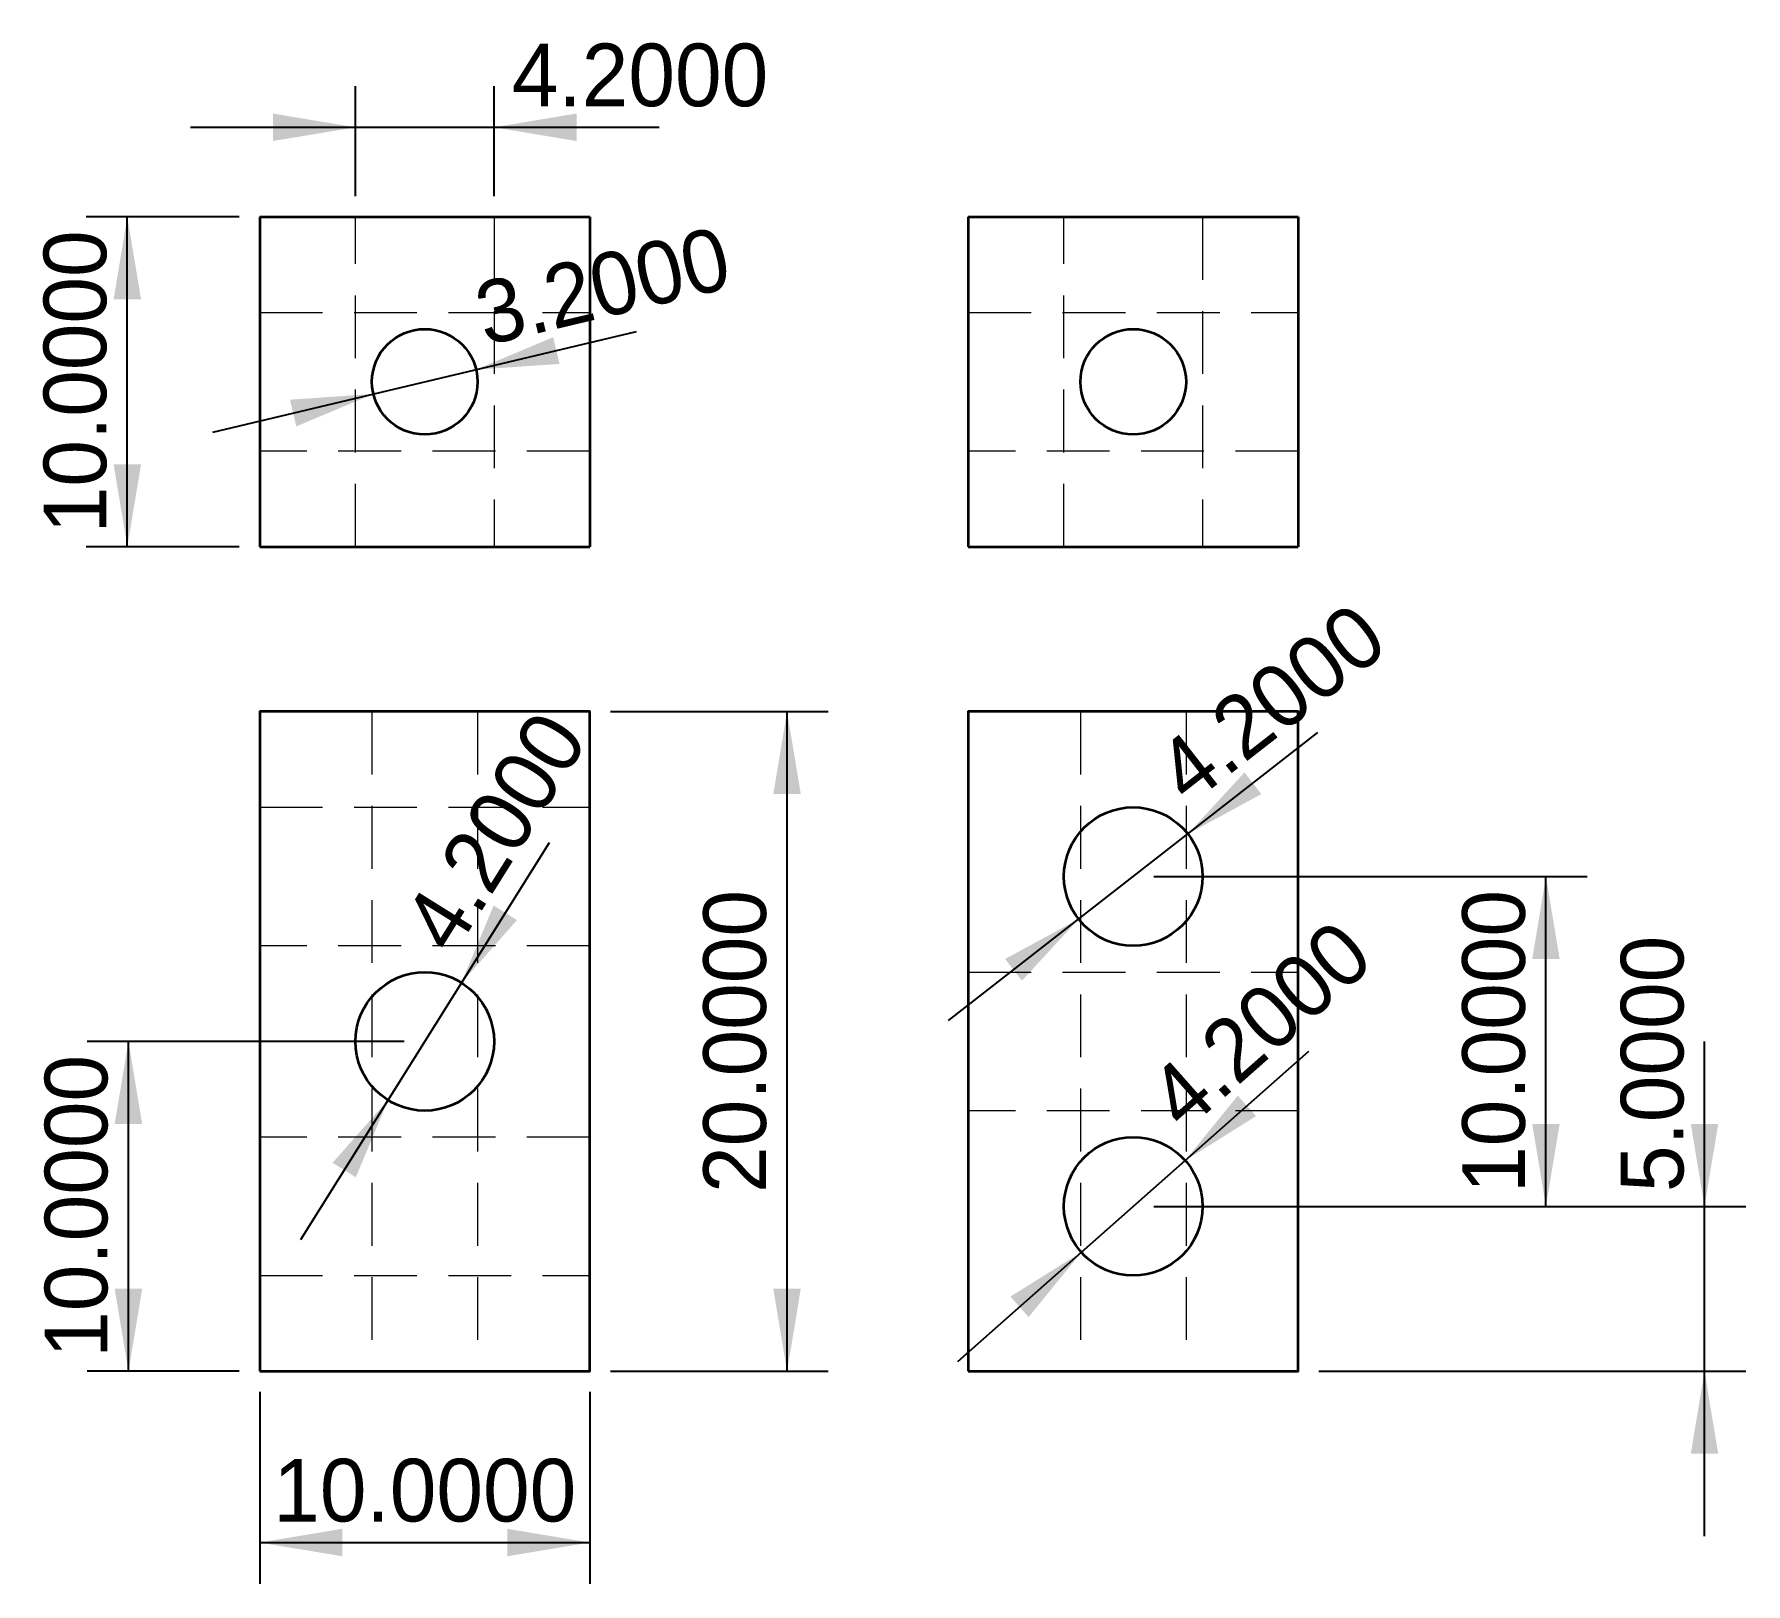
# Model space of a CAD drawing. Header units: millimetres. Extents: x -6.8 to 45, y -6.4 to 40.5.
import ezdxf

# ---------------------------------------------------------------- set-up
doc = ezdxf.new("R2010")
doc.units = ezdxf.units.MM
doc.linetypes.add('DASHEDTINY', pattern=[2.8575, 1.905, -0.9525])
doc.layers.get('0').update_dxf_attribs({"linetype": 'CONTINUOUS', "lineweight": 35})
doc.layers.add('hidden_parts', color=4, linetype='DASHEDTINY', lineweight=13)
doc.layers.add('sizes', color=6, linetype='CONTINUOUS', lineweight=13)
doc.dimstyles.get("Standard").update_dxf_attribs({"dimtxt": 1.9, "dimasz": 2.5, "dimexe": 1.25, "dimexo": 0.625, "dimtad": 0, "dimtoh": 1, "dimdec": 4, "dimzin": 1, "dimdsep": 46, "dimtxsty": 'Standard', "dimcen": 0.09, "dimazin": 0, "dimtfac": 1, "dimtdec": 4, "dimtofl": 0, "dimtmove": 0, "dimatfit": 3, "dimfxl": 1, "dimtolj": 1, "dimtzin": 0, "dimarcsym": 0})

# ---------------------------------------------------------------- blocks, each defined once
blk = doc.blocks.new('*D1')
at = {"layer": 'sizes', "color": 0, "linetype": 'ByBlock', "lineweight": -2}
for p, q in [((0, -0.625), (0, -6.443)), ((10, -0.625), (10, -6.443)), ((0, -5.193), (10, -5.193))]:
    blk.add_line(p, q, dxfattribs=at)
for points in [[(0, -5.193), (2.5, -4.776), (2.5, -5.609)], [(10, -5.193), (7.5, -5.609), (7.5, -4.776)]]:
    blk.add_solid(points, dxfattribs=at)
at = {"layer": 'sizes', "color": 0, "linetype": 'CONTINUOUS', "lineweight": -2, "insert": (5, -3.618), "char_height": 1.9, "width": 8.44444, "attachment_point": 5}
blk.add_mtext('10.0000', dxfattribs=at)
blk = doc.blocks.new('*D2')
at = {"layer": 'sizes', "color": 0, "linetype": 'ByBlock', "lineweight": -2}
blk.add_line((-1.422, 28.476), (11.422, 31.524), dxfattribs=at)
for points in [[(6.557, 30.369), (8.893, 31.352), (9.085, 30.542)], [(3.443, 29.631), (1.107, 28.648), (0.915, 29.458)]]:
    blk.add_solid(points, dxfattribs=at)
at = {"layer": 'sizes', "color": 0, "linetype": 'CONTINUOUS', "lineweight": -2, "insert": (10.396, 32.899), "char_height": 1.9, "width": 7.38889, "attachment_point": 5, "rotation": 13.349}
blk.add_mtext('3.2000', dxfattribs=at)
blk = doc.blocks.new('*D3')
at = {"layer": 'sizes', "color": 0, "linetype": 'ByBlock', "lineweight": -2}
for p, q in [((10.625, 20), (17.231, 20)), ((15.981, 0), (15.981, 20)), ((10.625, 0), (17.231, 0))]:
    blk.add_line(p, q, dxfattribs=at)
for points in [[(15.981, 20), (16.397, 17.5), (15.564, 17.5)], [(15.981, 0), (15.564, 2.5), (16.397, 2.5)]]:
    blk.add_solid(points, dxfattribs=at)
at = {"layer": 'sizes', "color": 0, "linetype": 'CONTINUOUS', "lineweight": -2, "insert": (14.406, 10), "char_height": 1.9, "width": 8.86667, "attachment_point": 5, "rotation": 90}
blk.add_mtext('20.0000', dxfattribs=at)
blk = doc.blocks.new('*D4')
at = {"layer": 'sizes', "color": 0, "linetype": 'ByBlock', "lineweight": -2}
for p, q in [((-0.625, 35), (-5.265, 35)), ((-4.015, 25), (-4.015, 35)), ((-0.625, 25), (-5.265, 25))]:
    blk.add_line(p, q, dxfattribs=at)
for points in [[(-4.015, 35), (-3.599, 32.5), (-4.431, 32.5)], [(-4.015, 25), (-4.431, 27.5), (-3.599, 27.5)]]:
    blk.add_solid(points, dxfattribs=at)
at = {"layer": 'sizes', "color": 0, "linetype": 'CONTINUOUS', "lineweight": -2, "insert": (-5.59, 30), "char_height": 1.9, "width": 8.44444, "attachment_point": 5, "rotation": 90}
blk.add_mtext('10.0000', dxfattribs=at)
blk = doc.blocks.new('*D5')
at = {"layer": 'sizes', "color": 0, "linetype": 'ByBlock', "lineweight": -2}
blk.add_line((8.768, 16.018), (1.232, 3.982), dxfattribs=at)
for points in [[(6.114, 11.78), (7.088, 14.12), (7.794, 13.678)], [(3.886, 8.22), (2.912, 5.88), (2.206, 6.322)]]:
    blk.add_solid(points, dxfattribs=at)
at = {"layer": 'sizes', "color": 0, "linetype": 'CONTINUOUS', "lineweight": -2, "insert": (7.128, 16.366), "char_height": 1.9, "width": 7.6, "attachment_point": 5, "rotation": 57.9492}
blk.add_mtext('4.2000', dxfattribs=at)
blk = doc.blocks.new('*D6')
at = {"layer": 'sizes', "color": 0, "linetype": 'ByBlock', "lineweight": -2}
for p, q in [((2.9, 35.625), (2.9, 38.966)), ((7.1, 35.625), (7.1, 38.966)), ((-2.1, 37.716), (12.1, 37.716))]:
    blk.add_line(p, q, dxfattribs=at)
for points in [[(2.9, 37.716), (0.4, 37.3), (0.4, 38.133)], [(7.1, 37.716), (9.6, 38.133), (9.6, 37.3)]]:
    blk.add_solid(points, dxfattribs=at)
at = {"layer": 'sizes', "color": 0, "linetype": 'CONTINUOUS', "lineweight": -2, "insert": (11.525, 39.291), "char_height": 1.9, "width": 7.6, "attachment_point": 5}
blk.add_mtext('4.2000', dxfattribs=at)
blk = doc.blocks.new('*D7')
at = {"layer": 'sizes', "color": 0, "linetype": 'ByBlock', "lineweight": -2}
for p, q in [((4.375, 10), (-5.231, 10)), ((-3.981, 0), (-3.981, 10)), ((-0.625, 0), (-5.231, 0))]:
    blk.add_line(p, q, dxfattribs=at)
for points in [[(-3.981, 10), (-3.565, 7.5), (-4.398, 7.5)], [(-3.981, 0), (-4.398, 2.5), (-3.565, 2.5)]]:
    blk.add_solid(points, dxfattribs=at)
at = {"layer": 'sizes', "color": 0, "linetype": 'CONTINUOUS', "lineweight": -2, "insert": (-5.556, 5), "char_height": 1.9, "width": 8.44444, "attachment_point": 5, "rotation": 90}
blk.add_mtext('10.0000', dxfattribs=at)
blk = doc.blocks.new('*D8')
at = {"layer": 'sizes', "color": 0, "linetype": 'ByBlock', "lineweight": -2}
for p, q in [((43.789, -5), (43.789, 10)), ((32.098, 5), (45.039, 5)), ((32.098, 0), (45.039, 0))]:
    blk.add_line(p, q, dxfattribs=at)
for points in [[(43.789, 5), (43.373, 7.5), (44.205, 7.5)], [(43.789, 0), (44.205, -2.5), (43.373, -2.5)]]:
    blk.add_solid(points, dxfattribs=at)
at = {"layer": 'sizes', "color": 0, "linetype": 'CONTINUOUS', "lineweight": -2, "insert": (42.214, 9.319), "char_height": 1.9, "width": 7.38889, "attachment_point": 5, "rotation": 90}
blk.add_mtext('5.0000', dxfattribs=at)
blk = doc.blocks.new('*D9')
at = {"layer": 'sizes', "color": 0, "linetype": 'ByBlock', "lineweight": -2}
for p, q in [((27.098, 15), (40.233, 15)), ((38.983, 5), (38.983, 15)), ((27.098, 5), (40.233, 5))]:
    blk.add_line(p, q, dxfattribs=at)
for points in [[(38.983, 15), (39.399, 12.5), (38.567, 12.5)], [(38.983, 5), (38.567, 7.5), (39.399, 7.5)]]:
    blk.add_solid(points, dxfattribs=at)
at = {"layer": 'sizes', "color": 0, "linetype": 'CONTINUOUS', "lineweight": -2, "insert": (37.408, 10), "char_height": 1.9, "width": 8.44444, "attachment_point": 5, "rotation": 90}
blk.add_mtext('10.0000', dxfattribs=at)
blk = doc.blocks.new('*D10')
at = {"layer": 'sizes', "color": 0, "linetype": 'ByBlock', "lineweight": -2}
blk.add_line((20.874, 10.635), (32.073, 19.365), dxfattribs=at)
for points in [[(28.13, 16.291), (29.845, 18.157), (30.357, 17.5)], [(24.817, 13.709), (23.101, 11.843), (22.59, 12.5)]]:
    blk.add_solid(points, dxfattribs=at)
at = {"layer": 'sizes', "color": 0, "linetype": 'CONTINUOUS', "lineweight": -2, "insert": (30.651, 20.254), "char_height": 1.9, "width": 7.6, "attachment_point": 5, "rotation": 37.9395}
blk.add_mtext('4.2000', dxfattribs=at)
blk = doc.blocks.new('*D11')
at = {"layer": 'sizes', "color": 0, "linetype": 'ByBlock', "lineweight": -2}
blk.add_line((21.154, 0.298), (31.793, 9.702), dxfattribs=at)
for points in [[(28.047, 6.391), (29.644, 8.358), (30.196, 7.735)], [(24.9, 3.609), (23.303, 1.642), (22.751, 2.265)]]:
    blk.add_solid(points, dxfattribs=at)
at = {"layer": 'sizes', "color": 0, "linetype": 'CONTINUOUS', "lineweight": -2, "insert": (30.319, 10.502), "char_height": 1.9, "width": 7.6, "attachment_point": 5, "rotation": 41.4754}
blk.add_mtext('4.2000', dxfattribs=at)

msp = doc.modelspace()

# ---------------------------------------------------------------- linework, layer by layer
for p, q in [((0, 35), (10, 35)), ((0, 35), (0, 25)), ((10, 35), (10, 25)), ((21.47332, 35), (31.47332, 35)), ((21.47332, 35), (21.47332, 25)), ((31.47332, 35), (31.47332, 25)), ((0, 25), (10, 25)), ((21.47332, 25), (31.47332, 25))]:
    msp.add_line(p, q)
for points in [[(0, 0), (10, 0), (10, 20), (0, 20)], [(21.47332, 0), (31.47332, 0), (31.47332, 20), (21.47332, 20)]]:
    msp.add_lwpolyline(points, close=True)
for centre, radius in [((5, 30), 1.6), ((26.47332, 30), 1.6), ((26.47332, 15), 2.1), ((5, 10), 2.1), ((26.47332, 5), 2.1)]:
    msp.add_circle(centre, radius)
at = {"layer": 'hidden_parts'}
for p, q in [((2.9, 25), (2.9, 35)), ((7.1, 35), (7.1, 25)), ((24.37332, 25), (24.37332, 35)), ((28.57332, 35), (28.57332, 25)), ((0, 32.1), (10, 32.1)), ((10, 32.1), (10, 27.9)), ((21.47332, 32.1), (31.47332, 32.1)), ((10, 27.9), (0, 27.9)), ((31.47332, 27.9), (21.47332, 27.9)), ((3.4, 20), (3.4, 0)), ((6.6, 20), (6.6, 0)), ((24.87332, 20), (24.87332, 0)), ((28.07332, 20), (28.07332, 0)), ((0, 17.1), (10, 17.1)), ((10, 12.9), (0, 12.9)), ((21.47332, 12.1), (31.47332, 12.1)), ((31.47332, 7.9), (21.47332, 7.9)), ((10, 7.1), (0, 7.1)), ((0, 2.9), (10, 2.9))]:
    msp.add_line(p, q, dxfattribs=at)

# ---------------------------------------------------------------- dimensions: what is measured, and where the dimension line sits
at = {"layer": 'sizes'}
for base, p1, p2, picture, middle in [((7.1, 37.71633), (2.9, 35), (7.1, 35), '*D6', (5, 39.29133)), ((10, -5.19274), (0, 0), (10, 0), '*D1', (5, -3.61774))]:
    dim = msp.add_linear_dim(base=base, p1=p1, p2=p2, dimstyle='Standard', dxfattribs=at)
    dim.commit()
    dim.dimension.update_dxf_attribs({"geometry": picture, "text_midpoint": middle})
for base, p1, p2, picture, middle in [((-4.01482, 35), (0, 25), (0, 35), '*D4', (-5.58982, 30)), ((15.98056, 20), (10, 0), (10, 20), '*D3', (14.40556, 10)), ((38.98307, 15), (26.47332, 5), (26.47332, 15), '*D9', (37.40807, 10)), ((43.7892, 5), (31.47332, 0), (31.47332, 5), '*D8', (42.2142, 2.5)), ((-3.98124, 10), (0, 0), (5, 10), '*D7', (-5.55624, 5))]:
    dim = msp.add_linear_dim(base=base, p1=p1, p2=p2, angle=90, dimstyle='Standard', dxfattribs=at)
    dim.commit()
    dim.dimension.update_dxf_attribs({"geometry": picture, "text_midpoint": middle})
for p1, p2, picture, middle in [((3.44323, 29.63059), (6.55677, 30.36941), '*D2', (4.63636, 31.53245)), ((24.81713, 13.70886), (28.12951, 16.29114), '*D10', (25.50497, 16.24214)), ((6.11441, 11.77991), (3.88559, 8.22009), '*D5', (3.66506, 10.83581)), ((24.89992, 3.60917), (28.04673, 6.39083), '*D11', (25.4302, 6.18005))]:
    dim = msp.add_diameter_dim_2p(p1=p1, p2=p2, dimstyle='Standard', dxfattribs=at)
    dim.commit()
    dim.dimension.update_dxf_attribs({"geometry": picture, "text_midpoint": middle})

doc.saveas('drawing.dxf')
